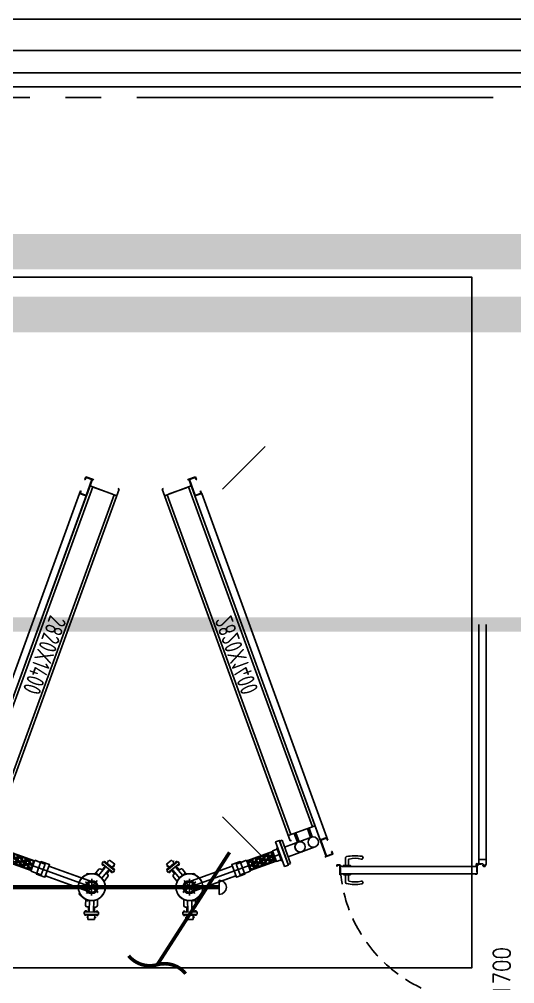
# Model space of a CAD drawing. Extents: x -3080 to 28500, y -1326 to 31609.
# Drawn here: x 4723 to 5070, y 8378 to 9055 of the extents above; entities that cross this region are included whole.
import ezdxf
from ezdxf.enums import TextEntityAlignment as Align

# ---------------------------------------------------------------- set-up
doc = ezdxf.new("R2010")
doc.units = 0
doc.header["$LTSCALE"] = 100
for name, pattern in [('188K-SM-03-F05-ARCH-PA-Y2257103$0$DASHED', [19.05, 12.7, -6.35]), ('X-S-FAB-L05$0$COL-CEN-LIN', [3.25, 2.5, -0.25, 0.25, -0.25]), ('X-S-FAB-L05$0$DASHED', [0.75, 0.5, -0.25])]:
    doc.linetypes.add(name, pattern=pattern)
for name, color, linetype in [('0-xref', 8, 'Continuous'), ('188K-SM-03-F05-ARCH-PA-Y2257103$0$K-DIivder-3.5', 53, '188K-SM-03-F05-ARCH-PA-Y2257103$0$DASHED'), ('188K-SM-03-F05-ARCH-PA-Y2257103$0$K-Door', 53, 'Continuous'), ('188K-SM-03-F05-ARCH-PA-Y2257103$0$K-W-P1-3.5-非抗', 53, 'Continuous'), ('188K-SM-03-F05-ARCH-PA-Y2257103$0$K-岩棉 2hr 3.5-非抗', 53, 'Continuous'), ('188K-SM-03-F05-MECH-DCC-Y2257103$0$00_AC_CHS_20℃', 3, 'Continuous'), ('188K-SM-03-F05-MECH-DCC-Y2257103$0$00_DCC', 7, 'Continuous'), ('188K-SM-03-F05-MECH-DCC-Y2257103$0$00_閥站分組', 1, 'Continuous'), ('188K-SM-07-F10-MECH-CR PIPE-Y2257103$0$00_AC_CHS_12℃', 4, 'Continuous'), ('188K-SM-07-F10-MECH-CR PIPE-Y2257103$0$00_AC_CHS_20℃', 3, 'Continuous'), ('188K-SM-07-F10-MECH-CR PIPE-Y2257103$0$00_DCC', 7, 'Continuous'), ('188K-SM-07-F10-MECH-CR PIPE-Y2257103$0$00_閥站分組', 1, 'Continuous'), ('X-S-FAB-L05$0$BLOCK', 8, 'Continuous'), ('X-S-FAB-L05$0$BR-D', 8, 'X-S-FAB-L05$0$DASHED'), ('X-S-FAB-L05$0$CCL', 8, 'X-S-FAB-L05$0$COL-CEN-LIN'), ('X-S-FAB-L05$0$S-FNDN', 8, 'Continuous'), ('X-S-FAB-L05$0$S-鋼柱', 8, 'Continuous'), ('X-S-FAB-L05$0$SLAB', 8, 'Continuous'), ('X-S-FAB-L05$0$WALL-RC', 8, 'Continuous'), ('X-S-FAB-L05$0$斜撐', 8, 'Continuous')]:
    doc.layers.add(name, color=color, linetype=linetype)
doc.layers.add('X-S-FAB-L05$0$XREF', color=8, linetype='Continuous', lineweight=0)
doc.styles.add('188K-SM-03-F05-ARCH-PA-Y2257103$0$Standard', font='txt.shx', dxfattribs={"bigfont": 'chineset.shx'})
doc.styles.add('188K-SM-03-F05-MECH-DCC-Y2257103$0$XFM1Q20-200k$0$aa-txt', font='isocp.shx', dxfattribs={"bigfont": 'chineset.shx'})
doc.styles.add('188K-SM-07-F10-MECH-CR PIPE-Y2257103$0$XFM1Q20-200k$0$aa-txt', font='isocp.shx', dxfattribs={"bigfont": 'chineset.shx'})
pattern_1 = [(135, (-2258.2576, -4619.8331), (-8e-16, 2.4374981), [5.1707143, -1.7235714]), (45, (-2259.4764, -4618.6144), (-8e-16, 2.4374981), [5.1707143, -1.7235714])]

# ---------------------------------------------------------------- blocks, each defined once
blk = doc.blocks.new('X-S-FAB-L05$0$FAB2-L05')
at = {"layer": 'X-S-FAB-L05$0$CCL'}
blk.add_line((-26880, 9720), (1210, 9720), dxfattribs=at)
blk = doc.blocks.new('X-S-FAB-L05$0$SC1')
at = {"layer": 'DefPoints'}
blk.add_line((27924.99, 8342.12), (27954.99, 8312.12), dxfattribs=at)
blk = doc.blocks.new('X-S-FAB-L05$0$斜撐')
at = {"layer": 'X-S-FAB-L05$0$BR-D', "const_width": 0.5}
blk.add_lwpolyline([(962.11, 215.55, -0.296213), (957.95, 215.19, 0.299957), (953.75, 214.85, 0.006918)], format="xyb", dxfattribs=at)
at = {"layer": 'X-S-FAB-L05$0$BR-D', "linetype": 'ByBlock', "const_width": 0.5}
blk.add_lwpolyline([(964.37, 197.57), (957.95, 215.19)], dxfattribs=at)
blk = doc.blocks.new('X-S-FAB-L05$0$VC(C)')
at = {"layer": 'X-S-FAB-L05$0$S-鋼柱', "rotation": 90}
blk.add_blockref('X-S-FAB-L05$0$SC1', (13207.13, -19199.99), dxfattribs=at)
at = {"layer": 'X-S-FAB-L05$0$S-鋼柱'}
blk.add_blockref('X-S-FAB-L05$0$SC1', (-23059.98, 152.88), dxfattribs=at)
at = {"layer": 'X-S-FAB-L05$0$斜撐', "xscale": -5.000000000000004, "yscale": 5, "zscale": 5, "rotation": 167.3146368959792}
blk.add_blockref('X-S-FAB-L05$0$斜撐', (382.8, 10492.59), dxfattribs=at)
blk = doc.blocks.new('X-S-FAB-L05$0$板_3_2', base_point=(11935, 9055))
at = {"layer": 'X-S-FAB-L05$0$S-FNDN', "color": 15, "lineweight": 0, "flags": 128}
blk.add_lwpolyline([(11935, 9055), (4350, 9055), (4350, 7470), (9330, 7470), (9330, -55), (11935, -55), (11935, 4530), (11070, 4530), (11070, 5003), (11935, 5003)], close=True, dxfattribs=at)
blk = doc.blocks.new('X-S-FAB-L05')
at = {"layer": 'X-S-FAB-L05$0$WALL-RC'}
for p, q in [((4375, 9055), (5105, 9055)), ((4375, 9033), (5105, 9033))]:
    blk.add_line(p, q, dxfattribs=at)
at = {"layer": 'X-S-FAB-L05$0$BLOCK'}
blk.add_blockref('X-S-FAB-L05$0$FAB2-L05', (26160, -720), dxfattribs=at)
at = {"layer": 'X-S-FAB-L05$0$SLAB', "color": 15, "lineweight": 0}
blk.add_blockref('X-S-FAB-L05$0$板_3_2', (11935, 9055), dxfattribs=at)
at = {"layer": 'X-S-FAB-L05$0$XREF'}
blk.add_blockref('X-S-FAB-L05$0$VC(C)', (0, 0), dxfattribs=at)
blk = doc.blocks.new('188K-SM-03-F05-ARCH-PA-Y2257103$0$雙開門-2000×1700')
for p, q in [((185.2, 96.18), (183.81, 96.12)), ((189.2, 96.18), (185.2, 96.18)), ((189.2, 97.53), (189.2, 92.63)), ((190, 97.53), (189.2, 97.53)), ((190, 92.63), (190, 97.53)), ((185.24, 93.98), (189.2, 93.98)), ((189.2, 92.63), (190, 92.63)), ((1.82, 2.5), (0, 2.5)), ((0, -2.5), (0, 2.5)), ((198.18, 2.5), (200, 2.5)), ((200, -2.5), (200, 2.5)), ((1.82, -2.5), (0, -2.5)), ((198.18, -2.5), (200, -2.5))]:
    blk.add_line(p, q)
for points in [[(10.89, 100.14), (10.89, 101.97), (10.89, 100.14), (4.29, 100.14), (4.29, 99.99), (4.73, 99.99), (4.73, 98.92, 0.414214), (4.85, 98.8), (4.97, 98.8), (4.97, 98.92), (4.87, 98.92), (4.87, 99.89), (5, 99.89), (5, 4.08), (4.87, 4.08), (4.87, 5.06), (4.97, 5.06), (4.97, 5.18), (4.85, 5.18, 0.414214), (4.73, 5.06), (4.73, 3.96, 0.414214), (4.85, 3.84), (10.15, 3.84, 0.414214), (10.28, 3.96), (10.28, 5.06, 0.414214), (10.15, 5.18), (10.03, 5.18), (10.03, 5.06), (10.13, 5.06), (10.13, 4.08), (10, 4.08), (10, 99.89), (10.13, 99.89), (10.13, 98.92), (10.03, 98.92), (10.03, 98.8), (10.15, 98.8, 0.414214), (10.28, 98.92), (10.28, 99.89), (11.07, 99.89, 0.414214), (11.13, 99.95), (11.13, 102.15, 0.414214), (11.07, 102.21), (10.28, 102.21), (10.28, 101.97), (10.89, 101.97)], [(195.89, 100.13), (195.89, 101.96), (195.89, 100.13), (189.29, 100.13), (189.29, 99.99), (189.72, 99.99), (189.72, 98.91, 0.414214), (189.85, 98.79), (189.97, 98.79), (189.97, 98.91), (189.87, 98.91), (189.87, 99.89), (190, 99.89), (190, 4.08), (189.87, 4.08), (189.87, 5.06), (189.97, 5.06), (189.97, 5.18), (189.85, 5.18, 0.414214), (189.72, 5.06), (189.72, 3.96, 0.414214), (189.85, 3.84), (195.15, 3.84, 0.414214), (195.27, 3.96), (195.27, 5.06, 0.414214), (195.15, 5.18), (195.03, 5.18), (195.03, 5.06), (195.13, 5.06), (195.13, 4.08), (195, 4.08), (195, 99.89), (195.13, 99.89), (195.13, 98.91), (195.03, 98.91), (195.03, 98.79), (195.15, 98.79, 0.414214), (195.27, 98.91), (195.27, 99.89), (196.07, 99.89, 0.414214), (196.13, 99.95), (196.13, 102.15, 0.414214), (196.07, 102.21), (195.28, 102.21), (195.28, 101.96), (195.89, 101.96)], [(195.8, 96.18), (199.8, 96.18), (201.19, 96.12, -0.327495), (201.98, 95.44, -0.089847), (202.2, 84.71, -1.144881), (200.27, 85.14, 0.137079), (200.27, 93.46, 0.349357), (199.76, 93.98), (195.8, 93.98)], [(4.73, -0.61, 0.306748), (4.46, -0.21), (4.14, -0.21, 0.306748), (3.87, -0.61), (3.98, -0.61, -0.414214), (4.09, -0.72), (4.09, -0.73), (3.96, -0.73), (3.96, -1.46), (4.63, -1.46), (4.63, -0.73), (4.51, -0.73), (4.51, -0.72, -0.414214), (4.62, -0.61), (4.73, -0.61), (4.8, -0.61, -0.414214), (5, -0.81), (5, -1.47, -0.320245), (4.66, -1.95), (3.05, -2.5), (0.6, -2.5, -0.414214), (0, -1.9), (0, 1.9, -0.414214), (0.6, 2.5), (3.05, 2.5), (3.05, 0.05), (3.05, 0.05, 0.414214), (3.71, -0.61), (3.86, -0.61)], [(195.27, -0.61, -0.306748), (195.54, -0.21), (195.86, -0.21, -0.306748), (196.13, -0.61), (196.02, -0.61, 0.414214), (195.91, -0.72), (195.91, -0.73), (196.04, -0.73), (196.04, -1.46), (195.37, -1.46), (195.37, -0.73), (195.49, -0.73), (195.49, -0.72, 0.414214), (195.38, -0.61), (195.27, -0.61), (195.2, -0.61, 0.414214), (195, -0.81), (195, -1.47, 0.320245), (195.34, -1.95), (196.95, -2.5), (199.4, -2.5, 0.414214), (200, -1.9), (200, 1.9, 0.414214), (199.4, 2.5), (196.95, 2.5), (196.95, 0.05), (196.95, 0.05, -0.414214), (196.29, -0.61), (196.14, -0.61)]]:
    blk.add_lwpolyline(points, format="xyb")
blk.add_lwpolyline([(195, 92.63), (195, 97.53), (195.8, 97.53), (195.8, 92.63)], close=True)
at = {"ltscale": 500}
for points in [[(3.3, 1), (3.3, 3.1), (3.05, 3.1), (3.05, 1)], [(8.53, 3.84), (4.03, 3.84), (4.03, 4.09), (8.53, 4.09)], [(191.47, 3.84), (195.97, 3.84), (195.97, 4.09), (191.47, 4.09)], [(196.7, 1), (196.7, 3.1), (196.95, 3.1), (196.95, 1)]]:
    blk.add_lwpolyline(points, close=True, dxfattribs=at)
at = {"linetype": '188K-SM-03-F05-ARCH-PA-Y2257103$0$DASHED', "ltscale": 0.01}
for centre, start, end in [((0, 0), 0, 87.29077), ((200, 0), 92.70923, 180)]:
    blk.add_arc(centre, 100, start, end, dxfattribs=at)
for centre, major_axis, start_param, end_param in [((212.54, 89.46), (-21.29, 21.29), 0.585307, 0.943734), ((183.88, 95.25), (0.624, 0.624), 0.866962, 2.13291), ((199.61, 89.32), (-10.93, 10.93), 0.51383, 1.058752), ((185.31, 93.4), (-0.417, 0.417), -0.669314, 0.675093), ((183.79, 84.79), (-0.707, 0.707), 0.872811, 4.284184)]:
    blk.add_ellipse(centre, major_axis=major_axis, ratio=1, start_param=start_param, end_param=end_param)
at = {"ltscale": 500, "extrusion": (0, 0, -1)}
blk.add_ellipse((3.5, 3.64), major_axis=(0.495, 0.495), ratio=1, start_param=3.926991, end_param=10.210176, dxfattribs=at)
at = {"ltscale": 500}
blk.add_ellipse((196.5, 3.64), major_axis=(-0.495, 0.495), ratio=1, start_param=3.926991, end_param=10.210176, dxfattribs=at)
at = {"color": 8, "style": '188K-SM-03-F05-ARCH-PA-Y2257103$0$Standard', "width": 0.85}
blk.add_text('2000*1700', height=12, dxfattribs=at).set_placement((100, -13.5), align=Align.MIDDLE_CENTER)
blk = doc.blocks.new('188K-SM-03-F05-ARCH-PA-Y2257103')
at = {"layer": '188K-SM-03-F05-ARCH-PA-Y2257103$0$K-DIivder-3.5', "linetype": 'ByBlock', "ltscale": 2, "const_width": 10, "elevation": 0}
blk.add_lwpolyline([(4475, 8629.99), (6280.05, 8629.99)], dxfattribs=at)
at = {"layer": '188K-SM-03-F05-ARCH-PA-Y2257103$0$K-W-P1-3.5-非抗'}
for p, q in [((5045, 8465), (5045, 8629.99)), ((5050, 8465), (5050, 8629.99))]:
    blk.add_line(p, q, dxfattribs=at)
at = {"layer": '188K-SM-03-F05-ARCH-PA-Y2257103$0$K-岩棉 2hr 3.5-非抗'}
for p, q in [((5105, 9017.5, 0), (4375, 9017.5, 0)), ((5105, 9007.5, 0), (4375, 9007.5, 0))]:
    blk.add_line(p, q, dxfattribs=at)
at = {"layer": '188K-SM-03-F05-ARCH-PA-Y2257103$0$K-Door', "rotation": 89.99999999999999}
blk.add_blockref('188K-SM-03-F05-ARCH-PA-Y2257103$0$雙開門-2000×1700', (5047.5, 8265), dxfattribs=at)
blk = doc.blocks.new('188K-SM-03-F05-MECH-DCC-Y2257103$0$XFM1P20-200k$0$005')
at = {"layer": '188K-SM-03-F05-MECH-DCC-Y2257103$0$00_DCC'}
h = blk.add_hatch(dxfattribs=at)
h.set_pattern_fill('AR-HBONE', color=60, scale=0.430893, angle=360, style=0)
h.set_pattern_definition(pattern_1)
h.paths.add_polyline_path([(21.88125, -3.01625), (21.88125, 3.01625), (5.88125, 3.01625), (5.88125, -3.01625)])
edge = h.paths.add_edge_path(flags=17)
edge.add_line((21.88125, 3.01625), (21.88125, -3.01625))
at = {"layer": '188K-SM-03-F05-MECH-DCC-Y2257103$0$00_DCC', "color": 60}
for p, q in [((5.88125, 3.31625), (3, 3.31625)), ((5.88125, 3.31625), (5.88125, -3.31625)), ((21.88125, 3.01625), (5.88125, 3.01625)), ((5.88125, 3.01625), (5.88125, -3.01625)), ((21.88125, 3.31625), (24.7625, 3.31625)), ((21.88125, 3.31625), (21.88125, -3.31625)), ((21.88125, 3.01625), (21.88125, -3.01625)), ((21.88125, -3.01625), (21.88125, 3.01625)), ((28.2625, 3.31625), (24.7625, 3.31625)), ((28.2625, 3.31625), (28.2625, -3.31625)), ((5.88125, -3.31625), (3, -3.31625)), ((21.88125, -3.01625), (5.88125, -3.01625)), ((21.88125, -3.31625), (28.2625, -3.31625)), ((28.2625, -3.31625), (25.38125, -3.31625))]:
    blk.add_line(p, q, dxfattribs=at)
for points in [[(0, -7.6), (0, 7.6), (2.38125, 7.6), (2.38125, -7.6), (0, -7.6)], [(2.38125, 3.8975), (3, 3.8975), (3, -3.8975), (2.38125, -3.8975)]]:
    blk.add_lwpolyline(points, dxfattribs=at)
blk = doc.blocks.new('188K-SM-03-F05-MECH-DCC-Y2257103$0$DCC_配管')
at = {"layer": '188K-SM-03-F05-MECH-DCC-Y2257103$0$00_DCC', "color": 60}
for p, q in [((-71.66, 42.26, 0), (-71.66, 40.55, 0)), ((-61.6, 42.26, 0), (-71.66, 42.26, 0)), ((-71.15, 42.78, 0), (-71.15, 42.38, 0)), ((-70.17, 42.9, 0), (-71.01, 42.9, 0)), ((-70.87, 42.78, 0), (-70.87, 42.38, 0)), ((-70.31, 42.78, 0), (-70.31, 42.38, 0)), ((-70.03, 42.78, 0), (-70.03, 42.38, 0)), ((-68.98, 44.57, 0), (-69.54, 44.57, 0)), ((-69.54, 44.57, 0), (-69.54, 44.07, 0)), ((-68.98, 44.07, 0), (-69.54, 44.07, 0)), ((-64.28, 45.79, 0), (-68.98, 45.79, 0)), ((-68.98, 42.85, 0), (-68.98, 45.79, 0)), ((-64.28, 42.85, 0), (-68.98, 42.85, 0)), ((-67.74, 42.26, 0), (-67.74, 42.85, 0)), ((-65.52, 42.26, 0), (-65.52, 42.85, 0)), ((-64.28, 42.85, 0), (-64.28, 45.79, 0)), ((-64.28, 44.57, 0), (-63.72, 44.57, 0)), ((-64.28, 44.07, 0), (-63.72, 44.07, 0)), ((-63.72, 44.57, 0), (-63.72, 44.07, 0)), ((-63.22, 42.78, 0), (-63.22, 42.38, 0)), ((-63.08, 42.9, 0), (-62.24, 42.9, 0)), ((-62.94, 42.78, 0), (-62.94, 42.38, 0)), ((-62.38, 42.78, 0), (-62.38, 42.38, 0)), ((-62.1, 42.78, 0), (-62.1, 42.38, 0)), ((-61.6, 42.26, 0), (-61.6, 40.55, 0)), ((-71.66, 40.55, 0), (-61.6, 40.55, 0)), ((-71.15, 40.03, 0), (-71.15, 40.44, 0)), ((-70.17, 39.92, 0), (-71.01, 39.92, 0)), ((-70.87, 40.03, 0), (-70.87, 40.44, 0)), ((-70.73, 36.03, 0), (-70.73, 31.66, 0)), ((-70.31, 40.03, 0), (-70.31, 40.44, 0)), ((-70.03, 40.03, 0), (-70.03, 40.44, 0)), ((-69.73, 37.03, 0), (-69.12, 37.03, 0)), ((-68.77, 37.09, 0), (-68.77, 40.49, 0)), ((-68.12, 32.48, 0), (-68.12, 39.59, 0)), ((-65.14, 32.48, 0), (-65.14, 39.55, 0)), ((-64.49, 37.09, 0), (-64.49, 40.49, 0)), ((-63.52, 37.03, 0), (-64.14, 37.03, 0)), ((-63.22, 40.03, 0), (-63.22, 40.44, 0)), ((-63.08, 39.92, 0), (-62.24, 39.92, 0)), ((-62.94, 40.03, 0), (-62.94, 40.44, 0)), ((-62.52, 36.03, 0), (-62.52, 31.66, 0)), ((-62.38, 40.03, 0), (-62.38, 40.44, 0)), ((-62.1, 40.03, 0), (-62.1, 40.44, 0)), ((-66.63, 17.31, 0), (-66.63, 29.02, 0)), ((-72.48, 23.16, 0), (-60.78, 23.16, 0)), ((-66.63, 23.16, 0), (-3.17, 1.1)), ((-33.99, 15.66), (-65.24, 26.54, 0)), ((-70.73, 14.66, 0), (-70.73, 14.67, 0)), ((-69.73, 13.66, 0), (-63.52, 13.66, 0)), ((-36.38, 8.77), (-67.83, 19.72, 0)), ((-62.52, 14.66, 0), (-62.52, 14.67, 0)), ((-1.2, -3.45), (1.2, 3.45))]:
    blk.add_line(p, q, dxfattribs=at)
at = {"layer": '188K-SM-03-F05-MECH-DCC-Y2257103$0$00_DCC', "color": 60, "elevation": 0}
for points in [[(-30.71, 5.67), (-36.73, 7.76), (-33.64, 16.67), (-27.62, 14.58)], [(-31.42, 5.91), (-30.71, 5.67), (-27.62, 14.58), (-28.33, 14.83)]]:
    blk.add_lwpolyline(points, dxfattribs=at)
at = {"layer": '188K-SM-03-F05-MECH-DCC-Y2257103$0$00_DCC', "color": 60}
for radius in [9.44, 4.44, 3.65]:
    blk.add_circle((-66.63, 23.16, 0), radius, dxfattribs=at)
for centre, radius, start, end in [((-71.29, 42.41, 0), 0.143, 270, 347.31962), ((-71.01, 42.75, 0), 0.143, 12.68038, 167.31962), ((-71.01, 42.41, 0), 0.143, 192.68038, 347.31962), ((-70.59, 42.49, 0), 0.406, 46.39718, 133.60282), ((-70.59, 42.67, 0), 0.406, 226.39718, 313.60282), ((-70.17, 42.75, 0), 0.143, 12.68038, 167.31962), ((-70.17, 42.41, 0), 0.143, 192.68038, 347.31962), ((-69.89, 42.41, 0), 0.143, 192.68038, 270), ((-63.36, 42.41, 0), 0.143, 270, 347.31962), ((-63.08, 42.75, 0), 0.143, 12.68038, 167.31962), ((-63.08, 42.41, 0), 0.143, 192.68038, 347.31962), ((-62.66, 42.49, 0), 0.406, 46.39718, 133.60282), ((-62.66, 42.67, 0), 0.406, 226.39718, 313.60282), ((-62.24, 42.75, 0), 0.143, 12.68038, 167.31962), ((-62.24, 42.41, 0), 0.143, 192.68038, 347.31962), ((-61.96, 42.41, 0), 0.143, 192.68038, 270), ((-71.29, 40.41, 0), 0.143, 12.68038, 90), ((-71.01, 40.41, 0), 0.143, 12.68038, 167.31962), ((-71.01, 40.06, 0), 0.143, 192.68038, 347.31962), ((-70.59, 40.14, 0), 0.406, 46.39718, 133.60282), ((-70.59, 40.33, 0), 0.406, 226.39718, 313.60282), ((-69.73, 36.03, 0), 1, 90, 180), ((-70.17, 40.41, 0), 0.143, 12.68038, 167.31962), ((-70.17, 40.06, 0), 0.143, 192.68038, 347.31962), ((-69.89, 40.41, 0), 0.143, 90, 167.31962), ((-69.12, 39.55, 0), 1, 0, 90), ((-69.12, 38.03, 0), 1, 270, 0), ((-64.14, 38.03, 0), 1, 180, 270), ((-64.13, 39.55, 0), 1, 90, 180), ((-63.52, 36.03, 0), 1, 0, 90), ((-63.36, 40.41, 0), 0.143, 12.68038, 90), ((-63.08, 40.41, 0), 0.143, 12.68038, 167.31962), ((-63.08, 40.06, 0), 0.143, 192.68038, 347.31962), ((-62.66, 40.14, 0), 0.406, 46.39718, 133.60282), ((-62.66, 40.33, 0), 0.406, 226.39718, 313.60282), ((-62.24, 40.41, 0), 0.143, 12.68038, 167.31962), ((-62.24, 40.06, 0), 0.143, 192.68038, 347.31962), ((-61.96, 40.41, 0), 0.143, 90, 167.31962), ((-66.67, 20.94, 0), 2.22, 271.07933, 88.92067), ((-69.73, 14.66, 0), 1, 180, 270), ((-63.52, 14.66, 0), 1, 270, 0)]:
    blk.add_arc(centre, radius, start, end, dxfattribs=at)
at = {"layer": '188K-SM-03-F05-MECH-DCC-Y2257103$0$00_DCC', "color": 60, "xscale": -1.210111893907765, "yscale": 1.210111893907765, "zscale": 1.210111893907765, "rotation": 340.8548292855317}
blk.add_blockref('188K-SM-03-F05-MECH-DCC-Y2257103$0$XFM1P20-200k$0$005', (0, 0), dxfattribs=at)
blk = doc.blocks.new('188K-SM-03-F05-MECH-DCC-Y2257103$0$DCC-2_2.82x1.4')
at = {"layer": '188K-SM-03-F05-MECH-DCC-Y2257103$0$00_DCC', "color": 4}
for p, q in [((278.05, 32.11), (260.55, 32.11)), ((260.55, 30.31), (260.55, 32.11)), ((278.05, 30.31), (260.55, 30.31)), ((265.65, 10.21), (265.65, 30.31)), ((272.95, 10.21), (272.95, 30.31)), ((278.05, 30.31), (278.05, 32.11)), ((0, 25.01), (263, 25.11)), ((0, 24.01), (0, 25.01)), ((5, 25.01), (5, 5.01)), ((5, 25.01), (5, 5.01)), ((5, 23.01), (259, 23.11)), ((5, 8.61), (5, 21.41)), ((259, 25.11), (259, 5.11)), ((265.65, 20.61), (259, 20.61)), ((263, 25.11), (263, 24.11)), ((265.65, 19.41), (259, 19.41)), ((5, 7.01), (259, 7.11)), ((265.65, 10.81), (259, 10.81)), ((265.65, 9.61), (259, 9.61)), ((0, 6.01), (0, 5.01))]:
    blk.add_line(p, q, dxfattribs=at)
at = {"layer": '188K-SM-03-F05-MECH-DCC-Y2257103$0$00_DCC', "color": 24}
for p, q in [((0, 5.01), (282, 5.11)), ((282, 5.11), (282, 6.11))]:
    blk.add_line(p, q, dxfattribs=at)
at = {"layer": '188K-SM-03-F05-MECH-DCC-Y2257103$0$00_DCC'}
for p, q in [((0, 0), (0, 5)), ((0, 5), (12.5, 5)), ((2, 0), (0, 0)), ((12.18, 4.68), (0.32, 4.68)), ((0.32, 4.68), (0.32, 0.32)), ((0.32, 0.32), (2, 0.32)), ((2, 0.32), (2, 0)), ((10.5, 0), (10.5, 0.32)), ((10.5, 0.32), (12.18, 0.32)), ((12.5, 0), (10.5, 0)), ((12.18, 0.32), (12.18, 4.68)), ((12.5, 5), (12.5, 0)), ((12.5, -0.05), (12.5, 4.95)), ((269.5, 5.11), (269.5, 0.11)), ((269.5, 0.11), (269.5, 5.11)), ((269.5, 5.11), (282, 5.11)), ((271.5, 0.11), (269.5, 0.11)), ((281.68, 4.79), (269.82, 4.79)), ((269.82, 4.79), (269.82, 0.43)), ((269.82, 0.43), (271.5, 0.43)), ((271.5, 0.43), (271.5, 0.11)), ((280, 0.11), (280, 0.43)), ((280, 0.43), (281.68, 0.43)), ((282, 0.11), (280, 0.11)), ((281.68, 0.43), (281.68, 4.79)), ((282, 5.11), (282, 0.11))]:
    blk.add_line(p, q, dxfattribs=at)
at = {"layer": '188K-SM-03-F05-MECH-DCC-Y2257103$0$00_DCC', "color": 3}
for p, q in [((12.5, 4.95), (269.5, 5.11)), ((269.5, 0.11), (12.5, -0.05))]:
    blk.add_line(p, q, dxfattribs=at)
at = {"layer": '188K-SM-03-F05-MECH-DCC-Y2257103$0$00_DCC'}
blk.add_lwpolyline([(2, -0.16), (2, 0)], dxfattribs=at)
at = {"layer": '188K-SM-03-F05-MECH-DCC-Y2257103$0$00_DCC', "color": 4}
for centre in [(269.3, 20.01), (269.3, 10.21)]:
    blk.add_circle(centre, 3.65, dxfattribs=at)
at = {"layer": '188K-SM-03-F05-MECH-DCC-Y2257103$0$00_DCC', "xscale": -1, "rotation": 70.85482928510031}
blk.add_blockref('188K-SM-03-F05-MECH-DCC-Y2257103$0$DCC_配管', (269.3, 32.11), dxfattribs=at)
at = {"layer": '188K-SM-03-F05-MECH-DCC-Y2257103$0$00_DCC', "color": 4, "style": '188K-SM-03-F05-MECH-DCC-Y2257103$0$XFM1Q20-200k$0$aa-txt', "width": 0.8}
blk.add_text('2820X1400', height=12.5, rotation=360, dxfattribs=at).set_placement((127.55, 15.83), align=Align.MIDDLE)
blk = doc.blocks.new('188K-SM-03-F05-MECH-DCC-Y2257103')
at = {"layer": '188K-SM-03-F05-MECH-DCC-Y2257103$0$00_AC_CHS_20℃', "ltscale": 1000}
blk.add_line((4862.82, 8450.48, 0), (4862.82, 8440.48, 0), dxfattribs=at)
at = {"layer": '188K-SM-03-F05-MECH-DCC-Y2257103$0$00_AC_CHS_20℃', "ltscale": 1000, "const_width": 3, "elevation": 0}
blk.add_lwpolyline([(4862.82, 8445.48), (4389.58, 8445.48), (4389.58, 8891.79)], dxfattribs=at)
at = {"layer": '188K-SM-03-F05-MECH-DCC-Y2257103$0$00_AC_CHS_20℃', "ltscale": 1000}
blk.add_arc((4862.82, 8445.48, 0), 5, 270, 90, dxfattribs=at)
at = {"layer": '188K-SM-03-F05-MECH-DCC-Y2257103$0$00_閥站分組', "ltscale": 1000}
blk.add_lwpolyline([(4351.18, 8873.93), (5040, 8873.93), (5040, 8388.77), (4351.18, 8388.77)], close=True, dxfattribs=at)
at = {"layer": '188K-SM-03-F05-MECH-DCC-Y2257103$0$00_DCC', "rotation": 249.978940568662}
blk.add_blockref('188K-SM-03-F05-MECH-DCC-Y2257103$0$DCC-2_2.82x1.4', (4769.15, 8733.69), dxfattribs=at)
at = {"layer": '188K-SM-03-F05-MECH-DCC-Y2257103$0$00_DCC', "xscale": -1, "rotation": 110.021059431338}
blk.add_blockref('188K-SM-03-F05-MECH-DCC-Y2257103$0$DCC-2_2.82x1.4', (4846.15, 8733.69), dxfattribs=at)
blk = doc.blocks.new('188K-SM-07-F10-MECH-CR PIPE-Y2257103$0$XFM1P20-200k$0$005')
at = {"layer": '188K-SM-07-F10-MECH-CR PIPE-Y2257103$0$00_DCC'}
h = blk.add_hatch(dxfattribs=at)
h.set_pattern_fill('AR-HBONE', color=60, scale=0.430893, angle=360, style=0)
h.set_pattern_definition(pattern_1)
h.paths.add_polyline_path([(21.88125, -3.01625), (21.88125, 3.01625), (5.88125, 3.01625), (5.88125, -3.01625)])
edge = h.paths.add_edge_path(flags=17)
edge.add_line((21.88125, 3.01625), (21.88125, -3.01625))
at = {"layer": '188K-SM-07-F10-MECH-CR PIPE-Y2257103$0$00_DCC', "color": 60}
for p, q in [((5.88125, 3.31625), (3, 3.31625)), ((5.88125, 3.31625), (5.88125, -3.31625)), ((21.88125, 3.01625), (5.88125, 3.01625)), ((5.88125, 3.01625), (5.88125, -3.01625)), ((21.88125, 3.31625), (24.7625, 3.31625)), ((21.88125, 3.31625), (21.88125, -3.31625)), ((21.88125, 3.01625), (21.88125, -3.01625)), ((21.88125, -3.01625), (21.88125, 3.01625)), ((28.2625, 3.31625), (24.7625, 3.31625)), ((28.2625, 3.31625), (28.2625, -3.31625)), ((5.88125, -3.31625), (3, -3.31625)), ((21.88125, -3.01625), (5.88125, -3.01625)), ((21.88125, -3.31625), (28.2625, -3.31625)), ((28.2625, -3.31625), (25.38125, -3.31625))]:
    blk.add_line(p, q, dxfattribs=at)
for points in [[(0, -7.6), (0, 7.6), (2.38125, 7.6), (2.38125, -7.6), (0, -7.6)], [(2.38125, 3.8975), (3, 3.8975), (3, -3.8975), (2.38125, -3.8975)]]:
    blk.add_lwpolyline(points, dxfattribs=at)
blk = doc.blocks.new('188K-SM-07-F10-MECH-CR PIPE-Y2257103$0$DCC_配管')
at = {"layer": '188K-SM-07-F10-MECH-CR PIPE-Y2257103$0$00_DCC', "color": 60}
for p, q in [((-63.02, 27.7, 0), (-70.28, 18.51, 0)), ((-64.6, 32.32, 0), (-64.61, 32.32, 0)), ((-63.2, 32.48, 0), (-58.33, 28.64, 0)), ((-58.16, 27.23, 0), (-58.16, 27.23, 0)), ((-71.24, 26.73, 0), (-62.06, 19.48, 0)), ((-66.65, 23.11, 0), (-3.17, 1.1)), ((-33.99, 15.66), (-65.45, 26.55, 0)), ((-73.6, 16.72, 0), (-78, 11.14, 0)), ((-77.84, 15.55, 0), (-75.14, 18.98, 0)), ((-77.68, 14.15, 0), (-77.2, 13.77, 0)), ((-71.25, 14.87, 0), (-75.63, 9.32, 0)), ((-71.4, 10.47, 0), (-68.69, 13.89, 0)), ((-36.38, 8.77), (-67.65, 19.59, 0)), ((-80.7, 9.11, 0), (-82.52, 6.8, 0)), ((-78.82, 3.89, 0), (-82.52, 6.8, 0)), ((-82.43, 11.23, 0), (-81.37, 12.58, 0)), ((-74.54, 5, 0), (-82.43, 11.23, 0)), ((-82.36, 10.51, 0), (-82.1, 10.83, 0)), ((-81.66, 9.81, 0), (-82.32, 10.34, 0)), ((-82.19, 8.1, 0), (-81.89, 8.5, 0)), ((-81.76, 7.76, 0), (-82.19, 8.1, 0)), ((-82.14, 10.34, 0), (-81.89, 10.66, 0)), ((-81.45, 8.15, 0), (-81.89, 8.5, 0)), ((-81.7, 9.99, 0), (-81.45, 10.31, 0)), ((-81.48, 9.82, 0), (-81.23, 10.13, 0)), ((-81.37, 12.58, 0), (-73.47, 6.34, 0)), ((-80.65, 12.67, 0), (-80.9, 12.35, 0)), ((-77, 6.19, 0), (-80.7, 9.11, 0)), ((-80.43, 12.5, 0), (-80.68, 12.18, 0)), ((-79.81, 12.15, 0), (-80.47, 12.67, 0)), ((-79.99, 12.15, 0), (-80.24, 11.83, 0)), ((-79.77, 11.98, 0), (-80.02, 11.66, 0)), ((-79.35, 8.8, 0), (-79.72, 8.34, 0)), ((-76.96, 13.5, 0), (-79.06, 10.84, 0)), ((-77.61, 7.43, 0), (-77.98, 6.96, 0)), ((-73.6, 10.85, 0), (-75.7, 8.18, 0)), ((-74.43, 7.76, 0), (-74.68, 7.44, 0)), ((-74.21, 7.58, 0), (-74.46, 7.26, 0)), ((-74.25, 7.76, 0), (-73.59, 7.24, 0)), ((-73.77, 7.24, 0), (-74.02, 6.92, 0)), ((-73.55, 7.06, 0), (-73.8, 6.74, 0)), ((-72.8, 10.3, 0), (-73.28, 10.68, 0)), ((-77, 6.19, 0), (-78.82, 3.89, 0)), ((-78.07, 4.85, 0), (-77.63, 4.5, 0)), ((-77.76, 5.24, 0), (-77.32, 4.89, 0)), ((-77.63, 4.5, 0), (-77.32, 4.89, 0)), ((-76.13, 5.6, 0), (-75.88, 5.92, 0)), ((-76.09, 5.42, 0), (-75.43, 4.9, 0)), ((-75.91, 5.42, 0), (-75.66, 5.74, 0)), ((-75.47, 5.08, 0), (-75.22, 5.4, 0)), ((-75.25, 4.9, 0), (-75, 5.22, 0)), ((-74.54, 5, 0), (-73.47, 6.34, 0)), ((1.2, 3.45), (-1.2, -3.45))]:
    blk.add_line(p, q, dxfattribs=at)
at = {"layer": '188K-SM-07-F10-MECH-CR PIPE-Y2257103$0$00_DCC', "color": 60, "elevation": 0}
for points in [[(-27.62, 14.58), (-33.64, 16.67), (-36.73, 7.76), (-30.71, 5.67)], [(-28.33, 14.83), (-27.62, 14.58), (-30.71, 5.67), (-31.42, 5.91)]]:
    blk.add_lwpolyline(points, dxfattribs=at)
at = {"layer": '188K-SM-07-F10-MECH-CR PIPE-Y2257103$0$00_DCC', "color": 60}
for centre, radius in [((-66.65, 23.1, 0), 9.44), ((-66.65, 23.11, 0), 4.44), ((-66.65, 23.11, 0), 3.65)]:
    blk.add_circle(centre, radius, dxfattribs=at)
for centre, radius, start, end in [((-63.82, 31.7, 0), 1, 51.70966, 141.70966), ((-58.95, 27.85, 0), 1, 321.70966, 51.70966), ((-65.31, 24.87, 0), 2.22, 232.78899, 50.63033), ((-77.06, 14.93, 0), 1, 141.70966, 231.70966), ((-77.82, 12.98, 0), 1, 321.70966, 51.70966), ((-82.23, 10.45, 0), 0.143, 154.39004, 309.02928), ((-82.23, 10.89, 0), 0.143, 334.39004, 51.70966), ((-81.73, 10.39, 0), 0.406, 188.10684, 275.31248), ((-82.01, 10.72, 0), 0.143, 334.39004, 129.02928), ((-81.85, 10.25, 0), 0.406, 8.10684, 95.31248), ((-81.57, 9.93, 0), 0.143, 154.39004, 309.02928), ((-81.36, 10.2, 0), 0.143, 334.39004, 129.02928), ((-81.14, 10.02, 0), 0.143, 51.70966, 129.02928), ((-80.99, 12.46, 0), 0.143, 231.70966, 309.02928), ((-80.77, 12.29, 0), 0.143, 154.39004, 309.02928), ((-80.28, 12.23, 0), 0.406, 188.10684, 275.31248), ((-80.56, 12.56, 0), 0.143, 334.39004, 129.02928), ((-80.39, 12.09, 0), 0.406, 8.10684, 95.31248), ((-80.11, 11.77, 0), 0.143, 154.39004, 309.02928), ((-79.89, 11.59, 0), 0.143, 154.39004, 231.70966), ((-79.9, 12.04, 0), 0.143, 334.39004, 129.02928), ((-78.76, 11.79, 0), 1, 231.70966, 321.70966), ((-74.84, 8.7, 0), 1, 141.70966, 231.70966), ((-74.77, 7.55, 0), 0.143, 231.70966, 309.02928), ((-73.9, 9.89, 0), 1, 51.70966, 141.70966), ((-74.55, 7.38, 0), 0.143, 154.39004, 309.02928), ((-74.06, 7.32, 0), 0.406, 188.10684, 275.31248), ((-74.34, 7.65, 0), 0.143, 334.39004, 129.02928), ((-74.17, 7.18, 0), 0.406, 8.10684, 95.31248), ((-73.89, 6.86, 0), 0.143, 154.39004, 309.02928), ((-73.68, 7.12, 0), 0.143, 334.39004, 129.02928), ((-72.18, 11.09, 0), 1, 231.70966, 321.70966), ((-76, 5.54, 0), 0.143, 154.39004, 309.02928), ((-76.01, 5.98, 0), 0.143, 334.39004, 51.70966), ((-75.51, 5.48, 0), 0.406, 188.10684, 275.31248), ((-75.79, 5.8, 0), 0.143, 334.39004, 129.02928), ((-75.62, 5.34, 0), 0.406, 8.10684, 95.31248), ((-75.35, 5.01, 0), 0.143, 154.39004, 309.02928), ((-75.13, 5.28, 0), 0.143, 334.39004, 129.02928), ((-74.91, 5.11, 0), 0.143, 51.70966, 129.02928), ((-73.67, 6.68, 0), 0.143, 154.39004, 231.70966)]:
    blk.add_arc(centre, radius, start, end, dxfattribs=at)
at = {"layer": '188K-SM-07-F10-MECH-CR PIPE-Y2257103$0$00_DCC', "color": 60, "xscale": 1.210111893907765, "yscale": 1.210111893907765, "zscale": 1.210111893907765, "rotation": 160.8548292855056}
blk.add_blockref('188K-SM-07-F10-MECH-CR PIPE-Y2257103$0$XFM1P20-200k$0$005', (0, 0), dxfattribs=at)
blk = doc.blocks.new('188K-SM-07-F10-MECH-CR PIPE-Y2257103$0$DCC-2_2.82x1.4')
at = {"layer": '188K-SM-07-F10-MECH-CR PIPE-Y2257103$0$00_DCC', "color": 4}
for p, q in [((278.05, 32.11), (260.55, 32.11)), ((260.55, 30.31), (260.55, 32.11)), ((278.05, 30.31), (260.55, 30.31)), ((265.65, 10.21), (265.65, 30.31)), ((272.95, 10.21), (272.95, 30.31)), ((278.05, 30.31), (278.05, 32.11)), ((0, 25.01), (263, 25.11)), ((0, 24.01), (0, 25.01)), ((5, 25.01), (5, 5.01)), ((5, 25.01), (5, 5.01)), ((5, 23.01), (259, 23.11)), ((5, 8.61), (5, 21.41)), ((259, 25.11), (259, 5.11)), ((265.65, 20.61), (259, 20.61)), ((263, 25.11), (263, 24.11)), ((265.65, 19.41), (259, 19.41)), ((5, 7.01), (259, 7.11)), ((265.65, 10.81), (259, 10.81)), ((265.65, 9.61), (259, 9.61)), ((0, 6.01), (0, 5.01))]:
    blk.add_line(p, q, dxfattribs=at)
at = {"layer": '188K-SM-07-F10-MECH-CR PIPE-Y2257103$0$00_DCC', "color": 24}
for p, q in [((0, 5.01), (282, 5.11)), ((282, 5.11), (282, 6.11))]:
    blk.add_line(p, q, dxfattribs=at)
at = {"layer": '188K-SM-07-F10-MECH-CR PIPE-Y2257103$0$00_DCC'}
for p, q in [((0, 0), (0, 5)), ((0, 5), (12.5, 5)), ((2, 0), (0, 0)), ((12.18, 4.68), (0.32, 4.68)), ((0.32, 4.68), (0.32, 0.32)), ((0.32, 0.32), (2, 0.32)), ((2, 0.32), (2, 0)), ((10.5, 0), (10.5, 0.32)), ((10.5, 0.32), (12.18, 0.32)), ((12.5, 0), (10.5, 0)), ((12.18, 0.32), (12.18, 4.68)), ((12.5, 5), (12.5, 0)), ((12.5, -0.05), (12.5, 4.95)), ((269.5, 5.11), (269.5, 0.11)), ((269.5, 0.11), (269.5, 5.11)), ((269.5, 5.11), (282, 5.11)), ((271.5, 0.11), (269.5, 0.11)), ((281.68, 4.79), (269.82, 4.79)), ((269.82, 4.79), (269.82, 0.43)), ((269.82, 0.43), (271.5, 0.43)), ((271.5, 0.43), (271.5, 0.11)), ((280, 0.11), (280, 0.43)), ((280, 0.43), (281.68, 0.43)), ((282, 0.11), (280, 0.11)), ((281.68, 0.43), (281.68, 4.79)), ((282, 5.11), (282, 0.11))]:
    blk.add_line(p, q, dxfattribs=at)
at = {"layer": '188K-SM-07-F10-MECH-CR PIPE-Y2257103$0$00_DCC', "color": 3}
for p, q in [((12.5, 4.95), (269.5, 5.11)), ((269.5, 0.11), (12.5, -0.05))]:
    blk.add_line(p, q, dxfattribs=at)
at = {"layer": '188K-SM-07-F10-MECH-CR PIPE-Y2257103$0$00_DCC'}
blk.add_lwpolyline([(2, -0.16), (2, 0)], dxfattribs=at)
at = {"layer": '188K-SM-07-F10-MECH-CR PIPE-Y2257103$0$00_DCC', "color": 4}
for centre in [(269.3, 20.01), (269.3, 10.21)]:
    blk.add_circle(centre, 3.65, dxfattribs=at)
at = {"layer": '188K-SM-07-F10-MECH-CR PIPE-Y2257103$0$00_DCC', "xscale": -1, "rotation": 70.85482928510031}
blk.add_blockref('188K-SM-07-F10-MECH-CR PIPE-Y2257103$0$DCC_配管', (269.3, 32.11), dxfattribs=at)
at = {"layer": '188K-SM-07-F10-MECH-CR PIPE-Y2257103$0$00_DCC', "color": 4, "style": '188K-SM-07-F10-MECH-CR PIPE-Y2257103$0$XFM1Q20-200k$0$aa-txt', "width": 0.8}
blk.add_text('2820X1400', height=12.5, rotation=360, dxfattribs=at).set_placement((127.55, 15.83), align=Align.MIDDLE)
blk = doc.blocks.new('188K-SM-07-F10-MECH-CR PIPE-Y2257103')
at = {"layer": '188K-SM-07-F10-MECH-CR PIPE-Y2257103$0$00_AC_CHS_12℃', "ltscale": 1000, "const_width": 25}
blk.add_lwpolyline([(1851.868, 8891.806), (17554.694, 8891.806), (17554.694, 8533.781), (18869.339, 8533.781), (18869.339, 8210.953), (19145.512, 8210.953), (19145.512, 7193.101), (21593.159, 7193.101), (21593.159, 6074.065)], dxfattribs=at)
at = {"layer": '188K-SM-07-F10-MECH-CR PIPE-Y2257103$0$00_AC_CHS_20℃', "ltscale": 1000}
blk.add_line((4862.816, 8450.478, 0), (4862.816, 8440.478, 0), dxfattribs=at)
at = {"layer": '188K-SM-07-F10-MECH-CR PIPE-Y2257103$0$00_AC_CHS_20℃', "ltscale": 1000, "const_width": 25}
blk.add_lwpolyline([(1851.868, 8847.601), (17514.253, 8847.601), (17514.253, 8489.576), (18832.722, 8489.576), (18832.722, 8166.748), (19093.353, 8166.748), (19093.353, 7148.896), (21554.57, 7148.896), (21554.57, 6074.065)], dxfattribs=at)
at = {"layer": '188K-SM-07-F10-MECH-CR PIPE-Y2257103$0$00_AC_CHS_20℃', "ltscale": 1000, "const_width": 3, "elevation": 0}
blk.add_lwpolyline([(4862.816, 8445.478), (4389.58, 8445.478), (4389.58, 8848.833)], dxfattribs=at)
at = {"layer": '188K-SM-07-F10-MECH-CR PIPE-Y2257103$0$00_AC_CHS_20℃', "ltscale": 1000}
blk.add_arc((4862.816, 8445.478, 0), 5, 270, 90, dxfattribs=at)
at = {"layer": '188K-SM-07-F10-MECH-CR PIPE-Y2257103$0$00_閥站分組', "ltscale": 1000}
blk.add_lwpolyline([(4351.185, 8873.925), (5040.005, 8873.925), (5040.005, 8388.772), (4351.185, 8388.772)], close=True, dxfattribs=at)
at = {"layer": '188K-SM-07-F10-MECH-CR PIPE-Y2257103$0$00_DCC', "rotation": 249.978940568662}
blk.add_blockref('188K-SM-07-F10-MECH-CR PIPE-Y2257103$0$DCC-2_2.82x1.4', (4769.146, 8733.694), dxfattribs=at)
at = {"layer": '188K-SM-07-F10-MECH-CR PIPE-Y2257103$0$00_DCC', "xscale": -1, "rotation": 110.021059431338}
blk.add_blockref('188K-SM-07-F10-MECH-CR PIPE-Y2257103$0$DCC-2_2.82x1.4', (4846.147, 8733.694), dxfattribs=at)

msp = doc.modelspace()

# ---------------------------------------------------------------- block references
at = {"layer": '0-xref'}
for name in ['X-S-FAB-L05', '188K-SM-03-F05-MECH-DCC-Y2257103', '188K-SM-03-F05-ARCH-PA-Y2257103']:
    msp.add_blockref(name, (0, 0), dxfattribs=at)

# ---------------------------------------------------------------- next in the draw order: block references
msp.add_blockref('188K-SM-07-F10-MECH-CR PIPE-Y2257103', (0, 0), dxfattribs=at)

doc.saveas('drawing.dxf')
